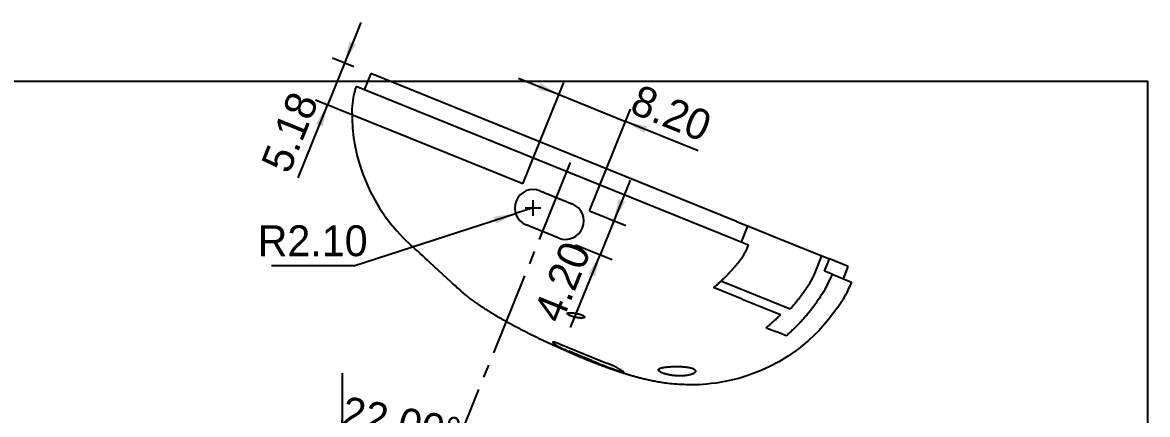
# Model space of a CAD drawing. Header units: millimetres. Extents: x 5 to 292, y 5 to 212.
# Drawn here: x 163.2 to 292, y 166.9 to 211.7 of the extents above; entities that cross this region are included whole.
import ezdxf
from ezdxf.enums import TextEntityAlignment as Align

# ---------------------------------------------------------------- set-up
doc = ezdxf.new("R2010")
doc.units = ezdxf.units.MM
doc.linetypes.add('CENTER', pattern=[14, 9.5, -1.5, 1.5, -1.5])
for name, color, linetype in [('DIMENSIONS', 7, 'CONTINUOUS'), ('FRAME', 7, 'CONTINUOUS'), ('Smart_Centers', 7, 'CENTER'), ('Visible', 7, 'CONTINUOUS')]:
    doc.layers.add(name, color=color, linetype=linetype)
doc.dimstyles.new('ISO-DM', dxfattribs={"dimtxt": 3.5, "dimasz": 2.5, "dimexe": 2.5, "dimexo": 1, "dimgap": 1, "dimtad": 1, "dimcen": 2.5, "dimazin": 3, "dimtfac": 1, "dimtmove": 0, "dimatfit": 3})

# ---------------------------------------------------------------- blocks, each defined once
blk = doc.blocks.new('*D31')
at = {"layer": 'DIMENSIONS'}
for p, q in [((199.8163, 132.0552), (199.8163, 166.2659)), ((200.1909, 131.9824), (213.0064, 163.702))]:
    blk.add_line(p, q, dxfattribs=at)
for points in [[(199.8163, 163.7659), (197.0695, 163.6503), (194.3422, 163.3046)], [(212.0699, 161.384), (209.1066, 162.4188), (206.0578, 163.1649), (202.9515, 163.6153), (199.8163, 163.7659)], [(212.0699, 161.384), (214.5734, 160.2479), (216.9726, 158.9056)]]:
    blk.add_lwpolyline(points, dxfattribs=at)
for points in [[(199.8163, 163.7659), (197.301, 164.0771), (197.336, 163.2445)], [(212.0699, 161.384), (214.1743, 159.9715), (214.5187, 160.7303)]]:
    blk.add_solid(points, dxfattribs=at)
blk.add_text('22.00%%d', height=3.5278, rotation=-11, dxfattribs=at).set_placement((206.2664, 164.2384), align=Align.CENTER)
blk = doc.blocks.new('*D38')
at = {"layer": 'DIMENSIONS'}
for p, q in [((201.9702, 211.7283), (200.0972, 207.0924)), ((201.1662, 206.6605), (198.7064, 207.6543)), ((200.0972, 207.0924), (198.155, 202.2853)), ((194.79, 193.9566), (198.155, 202.2853)), ((220.522, 193.2485), (196.7642, 202.8472))]:
    blk.add_line(p, q, dxfattribs=at)
for points in [[(200.0972, 207.0924), (201.42, 209.2542), (200.6474, 209.5664)], [(198.155, 202.2853), (196.8322, 200.1234), (197.6048, 199.8113)]]:
    blk.add_solid(points, dxfattribs=at)
blk.add_text('5.18', height=3.5278, rotation=68, dxfattribs=at).set_placement((195.4585, 198.5306), align=Align.CENTER)
blk = doc.blocks.new('*D39')
at = {"layer": 'DIMENSIONS'}
for p, q in [((221.6824, 189.6147), (221.6824, 191.4147)), ((201.1562, 183.8962), (219.6837, 189.8702)), ((221.6824, 190.5147), (219.6837, 189.8702)), ((220.7824, 190.5147), (222.5824, 190.5147)), ((201.1562, 183.8962), (191.7425, 183.8962))]:
    blk.add_line(p, q, dxfattribs=at)
blk.add_solid([(219.6837, 189.8702), (217.1765, 189.4996), (217.4322, 188.7065)], dxfattribs=at)
blk.add_text('R2.10', height=3.5278, dxfattribs=at).set_placement((196.4493, 184.9898), align=Align.CENTER)
blk = doc.blocks.new('*D40')
at = {"layer": 'DIMENSIONS'}
for p, q in [((232.7861, 193.6861), (230.9131, 189.0502)), ((228.1249, 190.1767), (232.3039, 188.4883)), ((230.9131, 189.0502), (229.3397, 185.156)), ((226.5516, 186.2825), (230.7305, 184.5941)), ((225.9747, 176.8274), (229.3397, 185.156))]:
    blk.add_line(p, q, dxfattribs=at)
for points in [[(230.9131, 189.0502), (232.2359, 191.2121), (231.4633, 191.5242)], [(229.3397, 185.156), (228.0169, 182.9941), (228.7895, 182.682)]]:
    blk.add_solid(points, dxfattribs=at)
blk.add_text('4.20', height=3.5278, rotation=68, dxfattribs=at).set_placement((226.6433, 181.4014), align=Align.CENTER)
blk = doc.blocks.new('*D41')
at = {"layer": 'DIMENSIONS'}
for p, q in [((220.0211, 205.3561), (224.6571, 203.4831)), ((220.522, 193.2485), (225.219, 204.8739)), ((224.6571, 203.4831), (232.26, 200.4113)), ((228.1249, 190.1767), (232.8219, 201.8021)), ((240.5886, 197.0463), (232.26, 200.4113))]:
    blk.add_line(p, q, dxfattribs=at)
for points in [[(224.6571, 203.4831), (222.4952, 204.8059), (222.183, 204.0333)], [(232.26, 200.4113), (234.4218, 199.0885), (234.734, 199.8611)]]:
    blk.add_solid(points, dxfattribs=at)
blk.add_text('8.20', height=3.5278, rotation=-22, dxfattribs=at).set_placement((236.834, 199.7428), align=Align.CENTER)

msp = doc.modelspace()

# ---------------------------------------------------------------- linework, layer by layer
at = {"layer": 'FRAME'}
msp.add_lwpolyline([(5, 205), (292, 205), (292, 5), (5, 5)], close=True, dxfattribs=at)
at = {"layer": 'Smart_Centers', "linetype": 'CENTER'}
for p, q in [((225.9363, 195.7045), (206.4639, 147.5087)), ((199.8163, 171.5923), (199.8163, 81.9314))]:
    msp.add_line(p, q, dxfattribs=at)
at = {"layer": 'Visible'}
for p, q in [((203.1133, 205.8738), (202.364, 204.0194)), ((244.9438, 188.9732), (203.1133, 205.8738)), ((244.9355, 186.8194), (201.4409, 204.3924)), ((244.9438, 188.9732), (246.2372, 188.4506)), ((246.2372, 188.4506), (245.4879, 186.5962)), ((246.2372, 188.4506), (246.7028, 188.2625)), ((246.7028, 188.2625), (248.8356, 187.4008)), ((245.0052, 186.7913), (244.9355, 186.8194)), ((246.3519, 186.2472), (245.0052, 186.7913)), ((248.8356, 187.4008), (254.738, 185.016)), ((212.294, 182.0143), (209.9194, 184.2199)), ((253.9291, 183.0141), (254.738, 185.016)), ((254.738, 185.016), (255.5983, 184.6685)), ((255.0364, 183.2777), (255.5983, 184.6685)), ((257.7509, 183.7987), (255.5983, 184.6685)), ((255.8966, 182.9301), (255.0364, 183.2777)), ((255.8966, 182.9301), (255.6497, 182.3189)), ((255.8966, 182.9301), (258.1162, 182.0333)), ((257.189, 182.4079), (257.7509, 183.7987)), ((251.1034, 178.9348), (243.1861, 182.1335)), ((253.0275, 181.411), (253.349, 181.903)), ((258.1162, 182.0333), (257.8693, 181.4222)), ((245.6001, 180.0797), (242.3467, 181.3942)), ((254.8762, 180.8375), (254.5534, 180.3434)), ((245.6001, 180.0797), (250.0038, 178.3005)), ((256.5539, 179.1594), (257.0841, 179.9455)), ((248.3638, 176.806), (249.5786, 176.3152)), ((250.6486, 175.8829), (249.5786, 176.3152)), ((224.1495, 174.9303), (223.9968, 175.0523)), ((224.7727, 174.9077), (230.1886, 172.7196)), ((228.4318, 173.0313), (225.7806, 174.1024))]:
    msp.add_line(p, q, dxfattribs=at)
for points in [[(222.4691, 192.4618), (222.5207, 192.4409), (222.5723, 192.4201), (222.624, 192.3992), (222.6756, 192.3783), (222.7273, 192.3574), (222.779, 192.3366), (222.8307, 192.3157), (222.8824, 192.2948), (222.9341, 192.2739), (222.9858, 192.253), (223.0375, 192.2321), (223.0892, 192.2112), (223.1409, 192.1903), (223.1926, 192.1695), (223.2443, 192.1486), (223.296, 192.1277), (223.3477, 192.1068), (223.3994, 192.0859), (223.4511, 192.065), (223.5027, 192.0442), (223.5544, 192.0233), (223.6061, 192.0024), (223.6577, 191.9815), (223.7094, 191.9607), (223.761, 191.9398), (223.8127, 191.9189), (223.8643, 191.8981), (223.9159, 191.8772), (223.9676, 191.8564), (224.0192, 191.8355), (224.0708, 191.8147), (224.1224, 191.7938), (224.174, 191.773), (224.2255, 191.7521), (224.2771, 191.7313), (224.3287, 191.7105), (224.3802, 191.6896), (224.4318, 191.6688), (224.4833, 191.648), (224.5349, 191.6271), (224.5864, 191.6063), (224.6379, 191.5855), (224.6894, 191.5647), (224.7409, 191.5439), (224.7924, 191.5231), (224.8438, 191.5023), (224.8953, 191.4815), (224.9468, 191.4607), (224.9982, 191.44), (225.0496, 191.4192), (225.101, 191.3984), (225.1524, 191.3776), (225.2038, 191.3569), (225.2552, 191.3361), (225.3066, 191.3154), (225.3579, 191.2946), (225.4093, 191.2739), (225.4606, 191.2531), (225.5119, 191.2324), (225.5632, 191.2117), (225.6145, 191.1909), (225.6658, 191.1702), (225.7171, 191.1495), (225.7683, 191.1288), (225.8196, 191.1081), (225.8708, 191.0874), (225.922, 191.0667), (225.9732, 191.046), (226.0244, 191.0253), (226.0755, 191.0047), (226.1267, 190.984), (226.1778, 190.9634)], [(224.6045, 187.0692), (224.5532, 187.0899), (224.5018, 187.1107), (224.4504, 187.1314), (224.3991, 187.1522), (224.3477, 187.1729), (224.2963, 187.1937), (224.2448, 187.2145), (224.1934, 187.2353), (224.142, 187.256), (224.0905, 187.2768), (224.0391, 187.2976), (223.9876, 187.3184), (223.9362, 187.3392), (223.8847, 187.36), (223.8332, 187.3808), (223.7817, 187.4016), (223.7302, 187.4224), (223.6788, 187.4432), (223.6272, 187.464), (223.5757, 187.4848), (223.5242, 187.5056), (223.4727, 187.5264), (223.4212, 187.5473), (223.3697, 187.5681), (223.3181, 187.5889), (223.2666, 187.6097), (223.215, 187.6305), (223.1635, 187.6514), (223.112, 187.6722), (223.0604, 187.693), (223.0088, 187.7139), (222.9573, 187.7347), (222.9057, 187.7555), (222.8542, 187.7763), (222.8026, 187.7972), (222.751, 187.818), (222.6995, 187.8388), (222.6479, 187.8597), (222.5963, 187.8805), (222.5448, 187.9013), (222.4932, 187.9222), (222.4416, 187.943), (222.3901, 187.9639), (222.3385, 187.9847), (222.2869, 188.0055), (222.2354, 188.0264), (222.1838, 188.0472), (222.1322, 188.068), (222.0807, 188.0889), (222.0291, 188.1097), (221.9776, 188.1305), (221.926, 188.1514), (221.8744, 188.1722), (221.8229, 188.193), (221.7713, 188.2138), (221.7198, 188.2347), (221.6683, 188.2555), (221.6167, 188.2763), (221.5652, 188.2971), (221.5137, 188.3179), (221.4621, 188.3388), (221.4106, 188.3596), (221.3591, 188.3804), (221.3076, 188.4012), (221.2561, 188.422), (221.2046, 188.4428), (221.1531, 188.4636), (221.1016, 188.4844), (221.0501, 188.5052), (220.9987, 188.526), (220.9472, 188.5468), (220.8957, 188.5676)], [(242.3467, 181.3942), (242.4088, 181.4461), (242.4707, 181.4983), (242.5324, 181.5508), (242.5939, 181.6035), (242.6552, 181.6564), (242.7162, 181.7097), (242.7771, 181.7631), (242.8378, 181.8168), (242.8983, 181.8708), (242.9586, 181.925), (243.0187, 181.9794), (243.0785, 182.0341), (243.1382, 182.0891), (243.1976, 182.1443), (243.2569, 182.1997), (243.3159, 182.2554), (243.3748, 182.3113), (243.4334, 182.3674), (243.4918, 182.4238), (243.55, 182.4805), (243.608, 182.5374), (243.6657, 182.5945), (243.7233, 182.6518), (243.7806, 182.7094), (243.8378, 182.7672), (243.8947, 182.8253), (243.9514, 182.8836), (244.0079, 182.9421), (244.0641, 183.0009), (244.1202, 183.0599), (244.176, 183.1191), (244.2316, 183.1785), (244.287, 183.2382), (244.3422, 183.2981), (244.3971, 183.3583), (244.4519, 183.4186), (244.5064, 183.4792), (244.5607, 183.5401), (244.6147, 183.6011), (244.6685, 183.6624), (244.7221, 183.7239), (244.7755, 183.7856), (244.8287, 183.8475), (244.8816, 183.9097), (244.9343, 183.9721), (244.9868, 184.0347), (245.039, 184.0975), (245.091, 184.1605)], [(256.5539, 179.1594), (255.4941, 177.7314), (254.3655, 176.4568), (253.2024, 175.3406), (252.0393, 174.3864), (250.9035, 173.5833), (249.8077, 172.9142), (248.7633, 172.3626), (247.7816, 171.9121), (246.8675, 171.5445), (246.0177, 171.2471), (245.2289, 171.0102), (244.4978, 170.8241), (243.8213, 170.6788), (243.1961, 170.5646), (242.617, 170.4732), (242.0791, 170.4015), (241.5796, 170.3475), (241.1157, 170.3091), (240.6845, 170.2842), (240.2832, 170.2708), (239.909, 170.2667), (239.5591, 170.2698), (239.2306, 170.2782), (238.9208, 170.2897), (238.627, 170.3028), (238.3477, 170.3181), (238.0823, 170.3355), (237.8301, 170.3548), (237.5904, 170.3758), (237.3623, 170.3984), (237.1454, 170.4224), (236.9387, 170.4477), (236.7416, 170.474), (236.5534, 170.5012), (236.3734, 170.5292), (236.2009, 170.5577), (236.0351, 170.5867), (235.8753, 170.6159), (235.7209, 170.6452), (235.571, 170.6745), (235.425, 170.7035), (235.2823, 170.732), (235.1427, 170.7605), (235.0063, 170.7888), (234.873, 170.8172), (234.7427, 170.8455), (234.6153, 170.8738), (234.4907, 170.902), (234.3687, 170.9302), (234.2493, 170.9584), (234.1324, 170.9866), (234.0178, 171.0148), (233.9055, 171.0429), (233.7954, 171.0711), (233.6872, 171.0992), (233.581, 171.1273), (233.4767, 171.1555), (233.374, 171.1836), (233.273, 171.2117), (233.1734, 171.2398), (233.0753, 171.268), (232.9784, 171.2961), (232.8828, 171.3243), (232.7882, 171.3525), (232.6946, 171.3807), (232.6019, 171.409), (232.5099, 171.4373), (232.4186, 171.4656), (232.3278, 171.4939), (232.2375, 171.5223), (232.1476, 171.5507), (232.0578, 171.5791), (231.9682, 171.6077), (231.8788, 171.6362), (231.7897, 171.6649), (231.7009, 171.6937), (231.6123, 171.7226), (231.5241, 171.7515), (231.4361, 171.7806), (231.3484, 171.8098), (231.2609, 171.839), (231.1736, 171.8684), (231.0866, 171.8979), (230.9999, 171.9274), (230.9133, 171.9571), (230.8269, 171.9869), (230.7408, 172.0168), (230.6548, 172.0468), (230.5691, 172.0769), (230.4835, 172.1071), (230.3981, 172.1374), (230.3128, 172.1678), (230.2277, 172.1983), (230.1428, 172.229), (230.058, 172.2597), (229.9733, 172.2906), (229.8888, 172.3216), (229.8044, 172.3527), (229.72, 172.3839), (229.6358, 172.4152), (229.5517, 172.4466), (229.4677, 172.4782), (229.3837, 172.5099), (229.2998, 172.5417), (229.216, 172.5736), (229.1322, 172.6056), (229.0485, 172.6378), (228.9648, 172.6701), (228.8812, 172.7025), (228.7976, 172.735), (228.714, 172.7677), (228.6303, 172.8005), (228.5467, 172.8334), (228.4631, 172.8664), (228.3795, 172.8996), (228.2959, 172.9329), (228.2122, 172.9663), (228.1285, 172.9999), (228.0447, 173.0336), (227.9609, 173.0674), (227.877, 173.1014), (227.7931, 173.1354), (227.709, 173.1697), (227.6249, 173.204), (227.5407, 173.2385), (227.4564, 173.2732), (227.372, 173.308), (227.2874, 173.3429), (227.2028, 173.378), (227.118, 173.4132), (227.0331, 173.4485), (226.9481, 173.484), (226.8631, 173.5196), (226.7781, 173.5553), (226.693, 173.5911), (226.6079, 173.6271), (226.5228, 173.6631), (226.4376, 173.6993), (226.3525, 173.7356), (226.2673, 173.772), (226.1821, 173.8085), (226.0969, 173.8452), (226.0116, 173.8819), (225.9264, 173.9188), (225.8411, 173.9557), (225.7559, 173.9928), (225.6706, 174.0299), (225.5854, 174.0672), (225.5001, 174.1046), (225.4149, 174.1421), (225.3296, 174.1796), (225.2444, 174.2173), (225.1592, 174.2551), (225.074, 174.2929), (224.9888, 174.3309), (224.9037, 174.3689), (224.8186, 174.4071), (224.7334, 174.4453), (224.6484, 174.4836), (224.5633, 174.5221), (224.4783, 174.5605), (224.3934, 174.5991), (224.3084, 174.6378), (224.2235, 174.6766), (224.1387, 174.7154), (224.0539, 174.7543), (223.9692, 174.7933), (223.8845, 174.8324), (223.7998, 174.8715), (223.7153, 174.9107), (223.6307, 174.95), (223.5463, 174.9894), (223.4619, 175.0288), (223.3776, 175.0684), (223.2933, 175.1079), (223.2091, 175.1476), (223.1251, 175.1873), (223.0411, 175.227), (222.9572, 175.2669), (222.8734, 175.3067), (222.7897, 175.3467), (222.7061, 175.3867), (222.6226, 175.4267), (222.5392, 175.4668), (222.4559, 175.507), (222.3727, 175.5472), (222.2896, 175.5875), (222.2066, 175.6279), (222.1237, 175.6683), (222.0409, 175.7087), (221.9582, 175.7493), (221.8756, 175.7899), (221.7931, 175.8305), (221.7107, 175.8712), (221.6284, 175.912), (221.5463, 175.9528), (221.4642, 175.9937), (221.3823, 176.0347), (221.3004, 176.0757), (221.2187, 176.1168), (221.1371, 176.1579), (221.0556, 176.1991), (220.9742, 176.2404), (220.893, 176.2817), (220.8118, 176.3231), (220.7308, 176.3645), (220.6499, 176.4061), (220.5691, 176.4476), (220.4884, 176.4893), (220.4078, 176.531), (220.3274, 176.5727), (220.2471, 176.6146), (220.1669, 176.6565), (220.0869, 176.6984), (220.0069, 176.7405), (219.9271, 176.7825), (219.8474, 176.8247), (219.7679, 176.8668), (219.6887, 176.9089), (219.6098, 176.9508), (219.5312, 176.9927), (219.4528, 177.0346), (219.3746, 177.0764), (219.2965, 177.1182), (219.2187, 177.1601), (219.141, 177.2019), (219.0634, 177.2439), (218.9859, 177.2859), (218.9086, 177.328), (218.8312, 177.3702), (218.7539, 177.4126), (218.6766, 177.4551), (218.5994, 177.4978), (218.522, 177.5407), (218.4447, 177.5838), (218.3672, 177.6272), (218.2897, 177.6708), (218.2121, 177.7147), (218.1343, 177.7589), (218.0563, 177.8034), (217.9782, 177.8483), (217.8999, 177.8935), (217.8213, 177.9391), (217.7425, 177.9851), (217.6634, 178.0315), (217.584, 178.0784), (217.5043, 178.1258), (217.4243, 178.1736), (217.3439, 178.2219), (217.2632, 178.2707), (217.182, 178.3201), (217.1004, 178.3701), (217.0184, 178.4206), (216.9359, 178.4718), (216.8529, 178.5235), (216.7694, 178.576), (216.6854, 178.629), (216.6008, 178.6828), (216.5157, 178.7373), (216.4299, 178.7925), (216.3435, 178.8484), (216.2565, 178.9052), (216.1688, 178.9627), (216.0804, 179.021), (215.9913, 179.0801), (215.9015, 179.1401), (215.811, 179.201), (215.7196, 179.2627), (215.6275, 179.3254), (215.5345, 179.3889), (215.4406, 179.4535), (215.3456, 179.5193), (215.2492, 179.5864), (215.1514, 179.6551), (215.0519, 179.7256), (214.9507, 179.7981), (214.8476, 179.8728), (214.7423, 179.9499), (214.6349, 180.0295), (214.525, 180.112), (214.4125, 180.1975), (214.2974, 180.2862), (214.1793, 180.3783), (214.0582, 180.4741), (213.934, 180.5737), (213.8064, 180.6772), (213.6752, 180.7851), (213.5405, 180.8973)], [(254.5534, 180.3434), (254.4848, 180.239), (254.4155, 180.135), (254.3457, 180.0315), (254.2754, 179.9285), (254.2044, 179.8259), (254.1329, 179.7237), (254.0609, 179.622), (253.9882, 179.5208), (253.915, 179.4201), (253.8413, 179.3198), (253.7669, 179.22), (253.6921, 179.1206), (253.6167, 179.0218), (253.5407, 178.9234), (253.4642, 178.8255), (253.3871, 178.7281), (253.3095, 178.6311), (253.2314, 178.5347), (253.1527, 178.4388), (253.0735, 178.3433), (252.9938, 178.2484), (252.9135, 178.1539), (252.8327, 178.06), (252.7514, 177.9665), (252.6695, 177.8736), (252.5872, 177.7812), (252.5043, 177.6893), (252.4209, 177.5979), (252.337, 177.507), (252.2526, 177.4167), (252.1677, 177.3269), (252.0822, 177.2376), (251.9963, 177.1488), (251.9098, 177.0606), (251.8229, 176.9729), (251.7355, 176.8857), (251.6476, 176.7991), (251.5592, 176.7131), (251.4703, 176.6275), (251.3809, 176.5426), (251.291, 176.4582), (251.2006, 176.3743), (251.1098, 176.291), (251.0185, 176.2082), (250.9267, 176.1261), (250.8345, 176.0444), (250.7417, 175.9634), (250.6486, 175.8829)], [(251.1034, 178.9348), (251.1473, 178.9827), (251.1911, 179.0309), (251.2347, 179.0792), (251.2782, 179.1276), (251.3215, 179.1763), (251.3646, 179.225), (251.4076, 179.274), (251.4504, 179.3231), (251.4931, 179.3723), (251.5356, 179.4217), (251.5779, 179.4713), (251.6201, 179.521), (251.6621, 179.5709), (251.704, 179.6209), (251.7456, 179.6711), (251.7872, 179.7215), (251.8285, 179.772), (251.8697, 179.8226), (251.9108, 179.8734), (251.9517, 179.9244), (251.9924, 179.9755), (252.0329, 180.0267), (252.0733, 180.0781), (252.1135, 180.1297), (252.1536, 180.1814), (252.1934, 180.2333), (252.2331, 180.2853), (252.2727, 180.3374), (252.3121, 180.3897), (252.3513, 180.4422), (252.3903, 180.4948), (252.4292, 180.5475), (252.4679, 180.6004), (252.5064, 180.6534), (252.5447, 180.7066), (252.5829, 180.7599), (252.6209, 180.8134), (252.6588, 180.867), (252.6964, 180.9208), (252.7339, 180.9747), (252.7712, 181.0287), (252.8084, 181.0829), (252.8453, 181.1372), (252.8821, 181.1917), (252.9187, 181.2463), (252.9552, 181.3011), (252.9914, 181.356), (253.0275, 181.411)], [(226.2153, 178.0791), (226.2028, 178.083), (226.1905, 178.0869), (226.1782, 178.0908), (226.166, 178.0947), (226.1538, 178.0987), (226.1418, 178.1027), (226.1298, 178.1067), (226.1179, 178.1107), (226.1061, 178.1148), (226.0944, 178.1188), (226.0827, 178.1229), (226.0712, 178.127), (226.0597, 178.1311), (226.0484, 178.1353), (226.0371, 178.1394), (226.0259, 178.1436), (226.0149, 178.1478), (226.0039, 178.152), (225.993, 178.1562), (225.9823, 178.1604), (225.9716, 178.1646), (225.9611, 178.1688), (225.9507, 178.1731), (225.9404, 178.1773), (225.9302, 178.1815), (225.9202, 178.1858), (225.9103, 178.19), (225.9005, 178.1943), (225.8908, 178.1985), (225.8813, 178.2028), (225.8719, 178.207), (225.8626, 178.2113), (225.8535, 178.2155), (225.8445, 178.2197), (225.8356, 178.224), (225.8269, 178.2282), (225.8183, 178.2324), (225.8098, 178.2366), (225.8015, 178.2409), (225.7934, 178.2451), (225.7853, 178.2493), (225.7774, 178.2535), (225.7697, 178.2576), (225.7621, 178.2618), (225.7547, 178.2659), (225.7475, 178.2701), (225.7404, 178.2742), (225.7334, 178.2783), (225.7266, 178.2824), (225.72, 178.2864), (225.7135, 178.2905), (225.7072, 178.2945), (225.7011, 178.2985), (225.6951, 178.3025), (225.6893, 178.3064), (225.6836, 178.3104), (225.6781, 178.3143), (225.6728, 178.3182), (225.6676, 178.3221), (225.6626, 178.3259), (225.6578, 178.3298), (225.6532, 178.3336), (225.6487, 178.3374), (225.6443, 178.3411), (225.6402, 178.3449), (225.6362, 178.3485), (225.6324, 178.3522), (225.6288, 178.3558), (225.6254, 178.3594), (225.6221, 178.363), (225.619, 178.3666), (225.6161, 178.3701), (225.6133, 178.3735), (225.6107, 178.377), (225.6083, 178.3804), (225.6061, 178.3838), (225.6041, 178.3871), (225.6022, 178.3904), (225.6005, 178.3937), (225.599, 178.3969), (225.5977, 178.4001), (225.5965, 178.4033), (225.5955, 178.4064), (225.5947, 178.4095), (225.5941, 178.4125), (225.5936, 178.4155), (225.5933, 178.4185), (225.5932, 178.4215), (225.5933, 178.4244), (225.5935, 178.4272), (225.594, 178.43), (225.5946, 178.4328), (225.5954, 178.4355), (225.5963, 178.4382), (225.5974, 178.4409), (225.5987, 178.4435), (225.6002, 178.446), (225.6019, 178.4485), (225.6037, 178.451), (225.6057, 178.4534), (225.6078, 178.4558), (225.6102, 178.4582), (225.6127, 178.4605), (225.6154, 178.4627), (225.6182, 178.465), (225.6212, 178.4671), (225.6244, 178.4693), (225.6277, 178.4713), (225.6313, 178.4734), (225.635, 178.4754), (225.6388, 178.4773), (225.6428, 178.4792), (225.647, 178.4811), (225.6514, 178.4829), (225.6559, 178.4846), (225.6606, 178.4864), (225.6654, 178.488), (225.6704, 178.4897), (225.6756, 178.4913), (225.6809, 178.4928), (225.6863, 178.4943), (225.692, 178.4957), (225.6977, 178.4971), (225.7036, 178.4984), (225.7097, 178.4997), (225.7159, 178.501), (225.7223, 178.5022), (225.7288, 178.5033), (225.7355, 178.5044), (225.7423, 178.5055), (225.7493, 178.5065), (225.7564, 178.5075), (225.7636, 178.5084), (225.771, 178.5093), (225.7786, 178.5101), (225.7862, 178.5109), (225.794, 178.5116), (225.802, 178.5123), (225.8101, 178.5129), (225.8183, 178.5135), (225.8267, 178.514), (225.8352, 178.5145), (225.8438, 178.5149), (225.8525, 178.5153), (225.8614, 178.5157), (225.8705, 178.516), (225.8796, 178.5162), (225.8889, 178.5164), (225.8983, 178.5166), (225.9078, 178.5167), (225.9174, 178.5167), (225.9271, 178.5168), (225.937, 178.5167), (225.9469, 178.5166), (225.957, 178.5165), (225.9672, 178.5163), (225.9775, 178.5161), (225.9879, 178.5158), (225.9984, 178.5155), (226.009, 178.5151), (226.0197, 178.5147), (226.0305, 178.5143), (226.0414, 178.5137), (226.0524, 178.5132), (226.0635, 178.5126), (226.0746, 178.5119), (226.0859, 178.5112), (226.0973, 178.5105), (226.1088, 178.5097), (226.1203, 178.5089), (226.132, 178.508), (226.1437, 178.5071), (226.1555, 178.5061), (226.1674, 178.505), (226.1794, 178.504), (226.1914, 178.5029), (226.2036, 178.5017), (226.2158, 178.5005), (226.2281, 178.4992), (226.2404, 178.4979), (226.2528, 178.4966), (226.2652, 178.4952), (226.2778, 178.4938), (226.2903, 178.4923), (226.303, 178.4908), (226.3156, 178.4892), (226.3284, 178.4876), (226.3411, 178.486), (226.354, 178.4843), (226.3668, 178.4825), (226.3798, 178.4807), (226.3927, 178.4789), (226.4057, 178.477), (226.4188, 178.4751), (226.4318, 178.4732), (226.4449, 178.4712), (226.4581, 178.4691), (226.4713, 178.467), (226.4845, 178.4649), (226.4977, 178.4627), (226.511, 178.4605), (226.5243, 178.4583), (226.5376, 178.456), (226.551, 178.4536), (226.5643, 178.4513), (226.5777, 178.4488), (226.5911, 178.4464), (226.6044, 178.4439), (226.6178, 178.4414), (226.6312, 178.4388), (226.6445, 178.4362), (226.6579, 178.4335), (226.6712, 178.4308), (226.6846, 178.4281), (226.6979, 178.4253), (226.7112, 178.4225), (226.7245, 178.4197), (226.7378, 178.4168), (226.751, 178.4139), (226.7642, 178.411), (226.7774, 178.408), (226.7906, 178.405), (226.8038, 178.402), (226.8169, 178.3989), (226.83, 178.3958), (226.843, 178.3926), (226.8561, 178.3894), (226.869, 178.3862), (226.882, 178.383), (226.8949, 178.3797), (226.9077, 178.3764), (226.9205, 178.373), (226.9333, 178.3696), (226.946, 178.3662), (226.9586, 178.3628), (226.9711, 178.3594), (226.9836, 178.3559), (226.996, 178.3524), (227.0083, 178.3488), (227.0205, 178.3453), (227.0327, 178.3417), (227.0448, 178.3381), (227.0568, 178.3345), (227.0687, 178.3308), (227.0805, 178.3271), (227.0923, 178.3234), (227.1039, 178.3197), (227.1155, 178.316), (227.1269, 178.3122), (227.1383, 178.3084), (227.1496, 178.3046), (227.1607, 178.3008), (227.1718, 178.2969), (227.1828, 178.2931), (227.1937, 178.2892), (227.2044, 178.2853), (227.2151, 178.2814), (227.2256, 178.2774), (227.2361, 178.2735), (227.2464, 178.2695), (227.2565, 178.2656), (227.2666, 178.2616), (227.2765, 178.2576), (227.2863, 178.2536), (227.2959, 178.2496), (227.3054, 178.2456), (227.3148, 178.2416), (227.324, 178.2375), (227.3331, 178.2335), (227.342, 178.2295), (227.3509, 178.2254), (227.3595, 178.2214), (227.3681, 178.2173), (227.3764, 178.2133), (227.3847, 178.2092), (227.3928, 178.2051), (227.4007, 178.2011), (227.4085, 178.197), (227.4161, 178.193), (227.4236, 178.1889), (227.4309, 178.1848), (227.4381, 178.1808), (227.4451, 178.1767), (227.4519, 178.1727), (227.4586, 178.1687), (227.4651, 178.1646), (227.4714, 178.1606), (227.4776, 178.1566), (227.4836, 178.1526), (227.4894, 178.1487), (227.495, 178.1447), (227.5005, 178.1407), (227.5058, 178.1368), (227.511, 178.1328), (227.516, 178.1289), (227.5208, 178.125), (227.5254, 178.1211), (227.5298, 178.1173), (227.5341, 178.1134), (227.5382, 178.1095), (227.5422, 178.1057), (227.5459, 178.1019), (227.5495, 178.0981), (227.5529, 178.0943), (227.5561, 178.0906), (227.5592, 178.0869), (227.5621, 178.0832), (227.5647, 178.0795), (227.5672, 178.0759), (227.5696, 178.0722), (227.5717, 178.0686), (227.5737, 178.0651), (227.5755, 178.0615), (227.5771, 178.058), (227.5785, 178.0545), (227.5798, 178.0511), (227.5808, 178.0477), (227.5817, 178.0443), (227.5825, 178.0409), (227.583, 178.0376), (227.5834, 178.0343), (227.5836, 178.031), (227.5836, 178.0277), (227.5834, 178.0245), (227.5831, 178.0214), (227.5826, 178.0182), (227.5819, 178.0151), (227.581, 178.012), (227.5799, 178.009), (227.5787, 178.006), (227.5773, 178.003), (227.5758, 178.0001), (227.574, 177.9972), (227.5721, 177.9944), (227.57, 177.9916), (227.5678, 177.9888), (227.5654, 177.9861), (227.5628, 177.9834), (227.56, 177.9808), (227.5571, 177.9782), (227.554, 177.9756), (227.5507, 177.9731), (227.5473, 177.9707), (227.5437, 177.9682), (227.54, 177.9659), (227.536, 177.9635), (227.532, 177.9612), (227.5277, 177.959), (227.5233, 177.9568), (227.5188, 177.9546), (227.5141, 177.9525), (227.5092, 177.9505), (227.5041, 177.9485), (227.4989, 177.9465), (227.4936, 177.9446), (227.4881, 177.9427), (227.4824, 177.9409), (227.4766, 177.9391), (227.4707, 177.9374), (227.4645, 177.9357)], [(227.4645, 177.9357), (227.4604, 177.9346), (227.4563, 177.9336), (227.452, 177.9325), (227.4477, 177.9315), (227.4434, 177.9305), (227.439, 177.9296), (227.4345, 177.9286), (227.4299, 177.9277), (227.4253, 177.9268), (227.4207, 177.9259), (227.416, 177.9251), (227.4112, 177.9242), (227.4063, 177.9234), (227.4014, 177.9226), (227.3965, 177.9218), (227.3914, 177.9211), (227.3863, 177.9204), (227.3812, 177.9197), (227.376, 177.919), (227.3707, 177.9183), (227.3654, 177.9177), (227.3601, 177.9171), (227.3546, 177.9165), (227.3491, 177.9159), (227.3436, 177.9154), (227.338, 177.9149), (227.3323, 177.9144), (227.3266, 177.9139), (227.3208, 177.9134), (227.315, 177.913), (227.3091, 177.9126), (227.3032, 177.9122), (227.2972, 177.9119), (227.2912, 177.9115), (227.2851, 177.9112), (227.279, 177.9109), (227.2728, 177.9107), (227.2665, 177.9105), (227.2603, 177.9102), (227.2539, 177.9101), (227.2475, 177.9099), (227.2411, 177.9098), (227.2346, 177.9096), (227.2281, 177.9096), (227.2215, 177.9095), (227.2149, 177.9094), (227.2082, 177.9094), (227.2015, 177.9094), (227.1947, 177.9095), (227.1879, 177.9095), (227.181, 177.9096), (227.1741, 177.9097), (227.1672, 177.9098), (227.1602, 177.91), (227.1532, 177.9102), (227.1461, 177.9104), (227.1389, 177.9106), (227.1318, 177.9109), (227.1246, 177.9111), (227.1173, 177.9115), (227.11, 177.9118), (227.1027, 177.9121), (227.0953, 177.9125), (227.0879, 177.9129), (227.0804, 177.9134), (227.073, 177.9138), (227.0654, 177.9143), (227.0579, 177.9148), (227.0503, 177.9153), (227.0426, 177.9159), (227.035, 177.9165), (227.0273, 177.9171), (227.0195, 177.9177), (227.0117, 177.9183), (227.0039, 177.919), (226.9961, 177.9197), (226.9882, 177.9205), (226.9803, 177.9212), (226.9724, 177.922), (226.9644, 177.9228), (226.9564, 177.9236), (226.9484, 177.9245), (226.9403, 177.9254), (226.9322, 177.9263), (226.9241, 177.9272), (226.916, 177.9281), (226.9078, 177.9291), (226.8996, 177.9301), (226.8914, 177.9311), (226.8831, 177.9322), (226.8748, 177.9333), (226.8665, 177.9344), (226.8582, 177.9355), (226.8499, 177.9366), (226.8415, 177.9378), (226.8331, 177.939), (226.8247, 177.9402), (226.8163, 177.9414), (226.8079, 177.9427), (226.7994, 177.944), (226.7909, 177.9453), (226.7824, 177.9466), (226.7739, 177.948), (226.7653, 177.9494), (226.7567, 177.9508), (226.7482, 177.9522), (226.7396, 177.9537), (226.731, 177.9551), (226.7224, 177.9566), (226.7138, 177.9582), (226.7051, 177.9597), (226.6965, 177.9613), (226.6878, 177.9628), (226.6792, 177.9644), (226.6705, 177.9661), (226.6618, 177.9677), (226.6531, 177.9694), (226.6444, 177.9711), (226.6357, 177.9728), (226.627, 177.9745), (226.6183, 177.9763), (226.6095, 177.9781), (226.6008, 177.9799), (226.5921, 177.9817), (226.5833, 177.9835), (226.5746, 177.9854), (226.5658, 177.9873), (226.5571, 177.9892), (226.5483, 177.9911), (226.5396, 177.993), (226.5308, 177.995), (226.5221, 177.997), (226.5134, 177.999), (226.5046, 178.001), (226.4959, 178.003), (226.4872, 178.0051), (226.4785, 178.0071), (226.4698, 178.0092), (226.4611, 178.0113), (226.4524, 178.0135), (226.4438, 178.0156), (226.4351, 178.0177), (226.4265, 178.0199), (226.4178, 178.0221), (226.4092, 178.0243), (226.4006, 178.0265), (226.392, 178.0288), (226.3834, 178.031), (226.3748, 178.0333), (226.3663, 178.0356), (226.3577, 178.0379), (226.3492, 178.0402), (226.3407, 178.0425), (226.3322, 178.0448), (226.3237, 178.0472), (226.3153, 178.0496), (226.3068, 178.052), (226.2984, 178.0544), (226.29, 178.0568), (226.2816, 178.0592), (226.2733, 178.0616), (226.2649, 178.0641), (226.2566, 178.0666), (226.2483, 178.0691), (226.24, 178.0715), (226.2317, 178.0741), (226.2235, 178.0766), (226.2153, 178.0791)], [(248.3638, 176.806), (248.4706, 176.8938), (248.5768, 176.9824), (248.6825, 177.0717), (248.7876, 177.1618), (248.8922, 177.2527), (248.9962, 177.3442), (249.0996, 177.4366), (249.2025, 177.5297), (249.3047, 177.6235), (249.4064, 177.7181), (249.5075, 177.8133), (249.6079, 177.9093), (249.7078, 178.0061), (249.8071, 178.1035), (249.9057, 178.2017), (250.0038, 178.3005)], [(224.7727, 174.9077), (224.7206, 174.9286), (224.6694, 174.9488), (224.6193, 174.9683), (224.5702, 174.987), (224.5223, 175.0049), (224.4758, 175.0219), (224.4306, 175.0381), (224.3869, 175.0534), (224.3447, 175.0678), (224.3041, 175.0812), (224.2653, 175.0937), (224.2282, 175.1051), (224.193, 175.1155), (224.1597, 175.1249), (224.1284, 175.1331), (224.0991, 175.1404), (224.0719, 175.1465), (224.0469, 175.1515), (224.0241, 175.1554), (224.0035, 175.1582), (223.9852, 175.1598), (223.9692, 175.1604), (223.9555, 175.1598), (223.9442, 175.158), (223.9353, 175.1552), (223.9288, 175.1512), (223.9247, 175.1461), (223.9231, 175.1399), (223.9239, 175.1326), (223.9271, 175.1242), (223.9327, 175.1148), (223.9408, 175.1043), (223.9512, 175.0928), (223.9641, 175.0803), (223.9793, 175.0668), (223.9968, 175.0523)], [(224.1495, 174.9303), (224.1689, 174.9152), (224.1905, 174.8993), (224.2142, 174.8825), (224.2401, 174.8649), (224.2679, 174.8465), (224.2978, 174.8274), (224.3296, 174.8076), (224.3633, 174.7872), (224.3988, 174.766), (224.436, 174.7444), (224.475, 174.7221), (224.5155, 174.6993), (224.5576, 174.6761), (224.6011, 174.6525), (224.6461, 174.6284), (224.6923, 174.6041), (224.7397, 174.5794), (224.7883, 174.5545), (224.8379, 174.5293), (224.8884, 174.5041), (224.9398, 174.4787), (224.992, 174.4532), (225.0448, 174.4278), (225.0982, 174.4023), (225.1521, 174.377), (225.2063, 174.3517)], [(225.7392, 174.1192), (225.7418, 174.1181), (225.7444, 174.1171), (225.747, 174.116), (225.7496, 174.115), (225.7522, 174.1139), (225.7548, 174.1129), (225.7574, 174.1118), (225.76, 174.1108), (225.7626, 174.1097), (225.7652, 174.1087), (225.7677, 174.1076), (225.7703, 174.1066), (225.7729, 174.1055), (225.7755, 174.1045), (225.778, 174.1034), (225.7806, 174.1024)], [(231.3772, 172.1646), (231.3328, 172.1884), (231.2872, 172.2125), (231.2403, 172.237), (231.1923, 172.2617), (231.1432, 172.2866), (231.0932, 172.3117), (231.0423, 172.3369), (230.9906, 172.3622), (230.9383, 172.3875), (230.8854, 172.4128), (230.832, 172.438), (230.7782, 172.4632), (230.7241, 172.4881), (230.6698, 172.5129), (230.6154, 172.5374), (230.561, 172.5616), (230.5067, 172.5855), (230.4527, 172.6091), (230.3989, 172.6322), (230.3455, 172.6548), (230.2926, 172.6769), (230.2403, 172.6985), (230.1886, 172.7196)], [(231.211, 171.95), (231.2243, 171.9452), (231.2376, 171.9404), (231.2509, 171.9356), (231.264, 171.9309), (231.2771, 171.9263), (231.2902, 171.9216), (231.3032, 171.917), (231.3161, 171.9125), (231.3289, 171.908), (231.3417, 171.9035), (231.3544, 171.8991), (231.3671, 171.8947), (231.3796, 171.8903), (231.3921, 171.886), (231.4046, 171.8818), (231.4169, 171.8776), (231.4292, 171.8734), (231.4414, 171.8693), (231.4535, 171.8652), (231.4655, 171.8611), (231.4775, 171.8571), (231.4893, 171.8532), (231.5011, 171.8493), (231.5128, 171.8454), (231.5244, 171.8416), (231.5358, 171.8379), (231.5472, 171.8342), (231.5585, 171.8305), (231.5698, 171.8269), (231.5809, 171.8233), (231.5919, 171.8198), (231.6028, 171.8163), (231.6136, 171.8129), (231.6243, 171.8096), (231.6349, 171.8062), (231.6454, 171.803), (231.6558, 171.7998), (231.6661, 171.7966), (231.6763, 171.7935), (231.6864, 171.7904), (231.6964, 171.7874), (231.7062, 171.7845), (231.7159, 171.7816), (231.7255, 171.7787), (231.735, 171.776), (231.7444, 171.7732), (231.7536, 171.7705), (231.7628, 171.7679), (231.7718, 171.7654), (231.7807, 171.7628), (231.7894, 171.7604), (231.798, 171.758), (231.8066, 171.7556), (231.8149, 171.7534), (231.8232, 171.7511), (231.8313, 171.7489), (231.8393, 171.7468), (231.8472, 171.7448), (231.855, 171.7428), (231.8626, 171.7408), (231.8701, 171.7389), (231.8774, 171.7371), (231.8847, 171.7353), (231.8918, 171.7336), (231.8987, 171.7319), (231.9055, 171.7303), (231.9122, 171.7288), (231.9188, 171.7273), (231.9252, 171.7259), (231.9315, 171.7245), (231.9376, 171.7232), (231.9437, 171.722), (231.9495, 171.7208), (231.9553, 171.7196), (231.9608, 171.7186), (231.9663, 171.7176), (231.9716, 171.7166), (231.9767, 171.7157), (231.9817, 171.7149), (231.9866, 171.7141), (231.9913, 171.7134), (231.9958, 171.7128), (232.0002, 171.7122), (232.0045, 171.7117), (232.0086, 171.7113), (232.0126, 171.7109), (232.0164, 171.7105), (232.02, 171.7103), (232.0235, 171.7101), (232.0269, 171.7099), (232.0301, 171.7098), (232.0332, 171.7098), (232.0361, 171.7098), (232.0388, 171.71), (232.0415, 171.7101), (232.0439, 171.7103), (232.0462, 171.7106), (232.0484, 171.711), (232.0504, 171.7114), (232.0522, 171.7119), (232.0539, 171.7124), (232.0555, 171.713), (232.0569, 171.7137), (232.0581, 171.7144), (232.0592, 171.7152), (232.0601, 171.7161), (232.0609, 171.717), (232.0615, 171.718), (232.062, 171.719), (232.0623, 171.7201), (232.0624, 171.7213), (232.0625, 171.7225), (232.0623, 171.7238), (232.062, 171.7252), (232.0615, 171.7266), (232.0609, 171.7281), (232.0602, 171.7296), (232.0592, 171.7313), (232.0582, 171.7329), (232.0569, 171.7347), (232.0556, 171.7364), (232.054, 171.7383), (232.0524, 171.7402), (232.0505, 171.7422), (232.0485, 171.7442), (232.0464, 171.7463), (232.0441, 171.7485), (232.0417, 171.7507), (232.0391, 171.753), (232.0364, 171.7553), (232.0335, 171.7577), (232.0304, 171.7602), (232.0273, 171.7627), (232.0239, 171.7653), (232.0205, 171.7679), (232.0168, 171.7706), (232.013, 171.7734), (232.0091, 171.7762), (232.0051, 171.7791), (232.0008, 171.7821), (231.9965, 171.7851), (231.992, 171.7881), (231.9873, 171.7912), (231.9825, 171.7944)], [(231.8242, 171.9027), (231.8275, 171.9004), (231.8308, 171.8981), (231.834, 171.8958), (231.8373, 171.8935), (231.8406, 171.8912), (231.8438, 171.8889), (231.8471, 171.8866), (231.8504, 171.8843), (231.8537, 171.882), (231.8569, 171.8797), (231.8602, 171.8774), (231.8635, 171.8751), (231.8668, 171.8728), (231.8701, 171.8705), (231.8733, 171.8683), (231.8766, 171.866), (231.8799, 171.8637), (231.8832, 171.8614), (231.8865, 171.8592), (231.8898, 171.8569), (231.8931, 171.8546), (231.8964, 171.8524), (231.8997, 171.8501), (231.903, 171.8479), (231.9063, 171.8456), (231.9096, 171.8434), (231.9129, 171.8411), (231.9162, 171.8389), (231.9195, 171.8366), (231.9228, 171.8344), (231.9261, 171.8321), (231.9294, 171.8299), (231.9327, 171.8277), (231.936, 171.8254), (231.9393, 171.8232), (231.9426, 171.821), (231.9459, 171.8187), (231.9492, 171.8165), (231.9526, 171.8143), (231.9559, 171.8121), (231.9592, 171.8099), (231.9625, 171.8077), (231.9659, 171.8054), (231.9692, 171.8032), (231.9725, 171.801), (231.9758, 171.7988), (231.9792, 171.7966), (231.9825, 171.7944)], [(236.1302, 171.8245), (236.1226, 171.8312), (236.1153, 171.8379), (236.1083, 171.8446), (236.1016, 171.8512), (236.0952, 171.8579), (236.0891, 171.8646), (236.0833, 171.8712), (236.0778, 171.8778), (236.0726, 171.8844), (236.0677, 171.891), (236.0632, 171.8976), (236.0589, 171.9041), (236.055, 171.9106), (236.0513, 171.9171), (236.048, 171.9235), (236.0451, 171.9299), (236.0424, 171.9363), (236.0401, 171.9427), (236.0381, 171.949), (236.0364, 171.9553), (236.0351, 171.9615), (236.0341, 171.9677), (236.0334, 171.9739), (236.0331, 171.98), (236.0331, 171.986), (236.0335, 171.9921), (236.0342, 171.998), (236.0353, 172.0039), (236.0367, 172.0098), (236.0384, 172.0156), (236.0405, 172.0214), (236.0429, 172.0271), (236.0456, 172.0328), (236.0487, 172.0384), (236.052, 172.0439), (236.0557, 172.0494), (236.0597, 172.0549), (236.064, 172.0603), (236.0686, 172.0656), (236.0734, 172.0709), (236.0786, 172.0761), (236.0841, 172.0813), (236.0899, 172.0864), (236.0959, 172.0914), (236.1022, 172.0964), (236.1088, 172.1013), (236.1157, 172.1062), (236.1228, 172.111), (236.1302, 172.1158), (236.1379, 172.1204), (236.1458, 172.1251), (236.154, 172.1296), (236.1624, 172.1341), (236.171, 172.1385), (236.18, 172.1429), (236.1891, 172.1471), (236.1985, 172.1514), (236.2082, 172.1556), (236.2183, 172.1598), (236.2286, 172.1639), (236.2393, 172.168), (236.2502, 172.1721), (236.2614, 172.1761), (236.273, 172.1802), (236.2848, 172.1841), (236.2969, 172.1881), (236.3093, 172.192), (236.322, 172.1958), (236.3349, 172.1997), (236.3482, 172.2035), (236.3617, 172.2072), (236.3755, 172.2109), (236.3895, 172.2146), (236.4039, 172.2182), (236.4185, 172.2218), (236.4333, 172.2254), (236.4485, 172.2289), (236.4638, 172.2324), (236.4795, 172.2358), (236.4954, 172.2392), (236.5115, 172.2425), (236.5279, 172.2458), (236.5446, 172.2491), (236.5614, 172.2523), (236.5786, 172.2554), (236.5959, 172.2586), (236.6135, 172.2616), (236.6314, 172.2646), (236.6494, 172.2676), (236.6677, 172.2705), (236.6863, 172.2734), (236.705, 172.2763), (236.7239, 172.279), (236.7431, 172.2818), (236.7625, 172.2845), (236.782, 172.2871), (236.8017, 172.2897), (236.8216, 172.2923), (236.8417, 172.2948), (236.8619, 172.2972), (236.8823, 172.2996), (236.9029, 172.302), (236.9236, 172.3043), (236.9445, 172.3066), (236.9654, 172.3088), (236.9865, 172.311), (237.0078, 172.3131), (237.0291, 172.3152), (237.0506, 172.3172), (237.0721, 172.3192), (237.0938, 172.3212), (237.1155, 172.3231), (237.1373, 172.3249), (237.1592, 172.3267), (237.1812, 172.3285), (237.2033, 172.3302), (237.2254, 172.3319), (237.2475, 172.3335), (237.2697, 172.3351), (237.2919, 172.3366), (237.3142, 172.3381), (237.3365, 172.3395), (237.3588, 172.3409), (237.3814, 172.3422), (237.4041, 172.3435), (237.427, 172.3448), (237.4501, 172.3461), (237.4734, 172.3473), (237.4969, 172.3484), (237.5206, 172.3495), (237.5444, 172.3506), (237.5684, 172.3517), (237.5925, 172.3527), (237.6168, 172.3537), (237.6412, 172.3546), (237.6657, 172.3555), (237.6904, 172.3563), (237.7152, 172.3571), (237.7402, 172.3578), (237.7652, 172.3585), (237.7904, 172.3592), (237.8156, 172.3598), (237.841, 172.3604), (237.8665, 172.3609), (237.892, 172.3613), (237.9176, 172.3618), (237.9433, 172.3621), (237.9691, 172.3625), (237.9949, 172.3627), (238.0207, 172.3629), (238.0467, 172.3631), (238.0727, 172.3632), (238.0987, 172.3633), (238.1247, 172.3633), (238.1508, 172.3632), (238.1769, 172.3631), (238.203, 172.3629), (238.2291, 172.3627), (238.2553, 172.3624), (238.2814, 172.3621), (238.3075, 172.3617), (238.3336, 172.3612), (238.3597, 172.3607), (238.3858, 172.3601), (238.4118, 172.3595), (238.4378, 172.3588), (238.4638, 172.3581), (238.4897, 172.3573), (238.5155, 172.3564), (238.5413, 172.3555), (238.567, 172.3545), (238.5927, 172.3534), (238.6182, 172.3523), (238.6437, 172.3511), (238.6691, 172.3499), (238.6944, 172.3486), (238.7196, 172.3473), (238.7447, 172.3458), (238.7696, 172.3444), (238.7945, 172.3428), (238.8192, 172.3412), (238.8437, 172.3396), (238.8682, 172.3378), (238.8925, 172.3361), (238.9166, 172.3342), (238.9406, 172.3323), (238.9644, 172.3303), (238.9881, 172.3283), (239.0115, 172.3262), (239.0348, 172.324), (239.0581, 172.3218), (239.0813, 172.3194), (239.1045, 172.317), (239.1277, 172.3145), (239.1508, 172.312), (239.1739, 172.3093), (239.197, 172.3066), (239.2199, 172.3037), (239.2428, 172.3008), (239.2657, 172.2978), (239.2884, 172.2947), (239.311, 172.2916), (239.3335, 172.2883), (239.3559, 172.285), (239.3782, 172.2815), (239.4003, 172.278), (239.4223, 172.2744), (239.4441, 172.2707), (239.4658, 172.2669), (239.4873, 172.2631), (239.5086, 172.2591), (239.5297, 172.2551), (239.5506, 172.2509), (239.5713, 172.2467), (239.5917, 172.2424), (239.612, 172.238), (239.632, 172.2335), (239.6518, 172.229), (239.6713, 172.2243), (239.6905, 172.2195), (239.7095, 172.2147), (239.7282, 172.2098), (239.7466, 172.2047), (239.7647, 172.1996), (239.7826, 172.1944), (239.8001, 172.1891), (239.8173, 172.1838), (239.8343, 172.1783), (239.8509, 172.1728), (239.8673, 172.1672), (239.8833, 172.1616), (239.899, 172.1558), (239.9144, 172.15), (239.9295, 172.1441), (239.9443, 172.1382), (239.9587, 172.1322), (239.9728, 172.1261), (239.9866, 172.12), (240.0001, 172.1138), (240.0132, 172.1076), (240.026, 172.1013), (240.0384, 172.095), (240.0505, 172.0886), (240.0622, 172.0822), (240.0735, 172.0757), (240.0846, 172.0692), (240.0952, 172.0626), (240.1055, 172.056), (240.1154, 172.0494), (240.125, 172.0427), (240.1342, 172.036), (240.1431, 172.0292)], [(240.1431, 172.0292), (240.1519, 172.0222), (240.1604, 172.0152), (240.1685, 172.0081), (240.1763, 172.001), (240.1838, 171.9939), (240.1909, 171.9868), (240.1977, 171.9796), (240.2042, 171.9724), (240.2104, 171.9652), (240.2162, 171.958), (240.2216, 171.9507), (240.2268, 171.9435), (240.2316, 171.9362), (240.2361, 171.9289), (240.2402, 171.9216), (240.244, 171.9142), (240.2475, 171.9069), (240.2507, 171.8995), (240.2535, 171.8922), (240.256, 171.8848), (240.2581, 171.8774), (240.2599, 171.8701), (240.2614, 171.8627), (240.2626, 171.8554), (240.2635, 171.848), (240.264, 171.8406), (240.2642, 171.8333), (240.2641, 171.826), (240.2637, 171.8186), (240.2629, 171.8113), (240.2618, 171.804), (240.2605, 171.7967), (240.2588, 171.7894), (240.2568, 171.7821), (240.2544, 171.7748), (240.2518, 171.7676), (240.2489, 171.7603), (240.2456, 171.7531), (240.2421, 171.7459), (240.2382, 171.7387), (240.2341, 171.7316), (240.2296, 171.7244), (240.2249, 171.7173), (240.2199, 171.7102), (240.2145, 171.7032), (240.2089, 171.6962), (240.203, 171.6892), (240.1968, 171.6822), (240.1903, 171.6753), (240.1836, 171.6684), (240.1765, 171.6616), (240.1692, 171.6547), (240.1616, 171.648), (240.1537, 171.6412), (240.1456, 171.6345), (240.1372, 171.6278), (240.1285, 171.6212), (240.1195, 171.6146), (240.1103, 171.6081), (240.1008, 171.6016), (240.0911, 171.5951), (240.0811, 171.5887), (240.0708, 171.5823), (240.0603, 171.576), (240.0495, 171.5697), (240.0385, 171.5635), (240.0272, 171.5573), (240.0157, 171.5512), (240.0039, 171.5451), (239.9919, 171.539), (239.9796, 171.5331), (239.9671, 171.5271), (239.9543, 171.5213), (239.9413, 171.5154), (239.9281, 171.5097), (239.9147, 171.504), (239.901, 171.4983), (239.8871, 171.4928), (239.873, 171.4872), (239.8586, 171.4818), (239.844, 171.4764), (239.8293, 171.4711), (239.8143, 171.4658), (239.799, 171.4606), (239.7836, 171.4554), (239.768, 171.4504), (239.7521, 171.4454), (239.7361, 171.4404), (239.7198, 171.4355), (239.7033, 171.4307), (239.6866, 171.426), (239.6698, 171.4213), (239.6527, 171.4167), (239.6355, 171.4122), (239.618, 171.4077), (239.6003, 171.4033), (239.5825, 171.399), (239.5645, 171.3948), (239.5463, 171.3906), (239.5279, 171.3865), (239.5093, 171.3825), (239.4905, 171.3785), (239.4716, 171.3747), (239.4525, 171.3709), (239.4332, 171.3672), (239.4137, 171.3635), (239.3941, 171.36), (239.3743, 171.3565), (239.3543, 171.3531), (239.3341, 171.3498), (239.3138, 171.3465), (239.2934, 171.3434), (239.2728, 171.3403), (239.252, 171.3373), (239.2311, 171.3344), (239.21, 171.3316), (239.1889, 171.3289), (239.1675, 171.3262), (239.146, 171.3237), (239.1244, 171.3212), (239.1027, 171.3188), (239.0808, 171.3165), (239.0588, 171.3143), (239.0366, 171.3122), (239.0143, 171.3101), (238.9919, 171.3082), (238.9694, 171.3063), (238.9468, 171.3046), (238.924, 171.3029), (238.9011, 171.3013), (238.8781, 171.2998), (238.855, 171.2984), (238.8318, 171.2971), (238.8085, 171.2959), (238.785, 171.2947), (238.7615, 171.2937), (238.7378, 171.2927), (238.7141, 171.2919), (238.6903, 171.2911), (238.6663, 171.2905), (238.6423, 171.2899), (238.6182, 171.2894), (238.5939, 171.289), (238.5696, 171.2887), (238.5453, 171.2886), (238.5208, 171.2885), (238.4963, 171.2885), (238.4717, 171.2886), (238.447, 171.2888), (238.4224, 171.2891), (238.3976, 171.2894), (238.3728, 171.2899), (238.348, 171.2905), (238.3231, 171.2912), (238.2982, 171.292), (238.2732, 171.2928), (238.2482, 171.2938), (238.2232, 171.2949), (238.1981, 171.296), (238.173, 171.2973), (238.1479, 171.2986), (238.1227, 171.3001), (238.0976, 171.3016), (238.0724, 171.3032), (238.0472, 171.305), (238.022, 171.3068), (237.9967, 171.3087), (237.9715, 171.3107), (237.9463, 171.3129), (237.921, 171.3151), (237.8958, 171.3174), (237.8705, 171.3198), (237.8453, 171.3223), (237.8201, 171.3249), (237.7949, 171.3276), (237.7697, 171.3303), (237.7445, 171.3332), (237.7194, 171.3362), (237.6944, 171.3392), (237.6694, 171.3424), (237.6444, 171.3456), (237.6196, 171.3489), (237.5948, 171.3523), (237.5701, 171.3558), (237.5454, 171.3594), (237.5208, 171.3631), (237.4964, 171.3668), (237.4719, 171.3706), (237.4476, 171.3746), (237.4234, 171.3785), (237.3992, 171.3826), (237.3752, 171.3868), (237.3512, 171.391), (237.3273, 171.3953), (237.3036, 171.3997), (237.2799, 171.4042), (237.2563, 171.4088), (237.2329, 171.4134), (237.2096, 171.4181), (237.1864, 171.4229), (237.1633, 171.4278), (237.1403, 171.4327), (237.1174, 171.4377), (237.0947, 171.4428), (237.0721, 171.448), (237.0497, 171.4532), (237.0273, 171.4585), (237.0052, 171.4639), (236.9832, 171.4693), (236.9614, 171.4748), (236.9398, 171.4803), (236.9184, 171.4859), (236.8972, 171.4916), (236.8762, 171.4973), (236.8553, 171.503), (236.8346, 171.5089), (236.8142, 171.5147), (236.7939, 171.5206), (236.7739, 171.5266), (236.754, 171.5326), (236.7344, 171.5387), (236.715, 171.5448), (236.6957, 171.551), (236.6767, 171.5572), (236.6579, 171.5634), (236.6394, 171.5697), (236.621, 171.5761), (236.6029, 171.5824), (236.585, 171.5889), (236.5673, 171.5953), (236.5499, 171.6018), (236.5328, 171.6083), (236.5159, 171.6148), (236.4992, 171.6214), (236.4828, 171.628), (236.4667, 171.6346), (236.4509, 171.6412), (236.4353, 171.6479), (236.4199, 171.6546), (236.4049, 171.6613), (236.3901, 171.668), (236.3756, 171.6747), (236.3614, 171.6815), (236.3474, 171.6883), (236.3338, 171.695), (236.3204, 171.7018), (236.3073, 171.7086), (236.2944, 171.7155), (236.2819, 171.7223), (236.2697, 171.7291), (236.2577, 171.7359), (236.2461, 171.7428), (236.2348, 171.7496), (236.2237, 171.7564), (236.213, 171.7632), (236.2026, 171.7701), (236.1925, 171.7769), (236.1827, 171.7837), (236.1731, 171.7905), (236.1639, 171.7973), (236.1551, 171.8041), (236.1465, 171.8109), (236.1382, 171.8177), (236.1302, 171.8245)]]:
    msp.add_lwpolyline(points, dxfattribs=at)
for centre, radius, start, end in [((208.9542, 201.6408), 8.0013, 159.886, 178.564), ((221.2351, 201.3811), 20.2859, 178.7, 227.8585), ((221.6824, 190.5147), 2.1, 68, 248), ((225.3911, 189.0163), 2.1, 248, 68), ((-80.3103, -128.256), 426.4674, 47.1139, 47.5336), ((238.5083, 189.5625), 8.5155, 320.6264, 337.0871), ((247.9586, 185.4245), 6.4387, 326.8442, 338.0154), ((250.9846, 224.152), 57.2061, 227.4418, 228.9747), ((247.6882, 185.5331), 8.5858, 326.8453, 338.0154), ((205.6633, 172.3874), 11.5961, 47.2173, 47.9204), ((250.4518, 184.419), 8, 326, 338), ((230.6888, 186.1908), 13.0469, 245.1518, 247.7056), ((255.3681, 238.1558), 70.4753, 247.5294, 249.9541), ((229.4102, 168.2944), 4.3413, 56.2162, 63.0577)]:
    msp.add_arc(centre, radius, start, end, dxfattribs=at)

# ---------------------------------------------------------------- dimensions: what is measured, and where the dimension line sits
at = {"layer": 'DIMENSIONS'}
for base, p1, p2, angle, picture, middle, dimtype in [((200.0972, 207.0924), (222.4691, 192.4618), (203.1133, 205.8738), 248, '*D38', (195.4585, 198.5306), 160), ((224.6571, 203.4831), (219.7353, 191.3014), (227.3382, 188.2296), 337.999812, '*D41', (236.834, 199.7428), 161), ((230.9131, 189.0502), (226.1778, 190.9634), (224.6045, 187.0692), 248.000745, '*D40', (226.6433, 181.4014), 161)]:
    dim = msp.add_linear_dim(base=base, p1=p1, p2=p2, angle=angle, dimstyle='ISO-DM', override={"dimscale": 1, "dimtxt": 3.5278, "dimasz": 2.5, "dimgap": 1.0583, "dimdec": 2}, dxfattribs=at)
    dim.commit()
    dim.dimension.update_dxf_attribs({"geometry": picture, "text_midpoint": middle, "dimtype": dimtype})
dim = msp.add_radius_dim(center=(221.6824, 190.5147), mpoint=(219.6837, 189.8702), dimstyle='ISO-DM', override={"dimscale": 1, "dimtxt": 3.5278, "dimasz": 2.5, "dimgap": 1.0583, "dimdec": 2, "dimcen": 0.875, "dimtix": 0, "dimtofl": 0}, dxfattribs=at)
dim.commit()
dim.dimension.update_dxf_attribs({"geometry": '*D39', "text_midpoint": (196.4493, 184.9898), "dimtype": 164})
dim = msp.add_angular_dim_2l(base=(206.0578, 163.1649), line1=((212.0699, 161.384), (199.8163, 131.0552)), line2=((199.8163, 163.7659), (199.8163, 131.0552)), dimstyle='ISO-DM', override={"dimscale": 1, "dimtxt": 3.5278, "dimasz": 2.5, "dimgap": 1.0583, "dimdec": 2}, dxfattribs=at)
dim.commit()
dim.dimension.update_dxf_attribs({"geometry": '*D31', "text_midpoint": (206.2664, 164.2384), "dimtype": 162})

doc.saveas('drawing.dxf')
